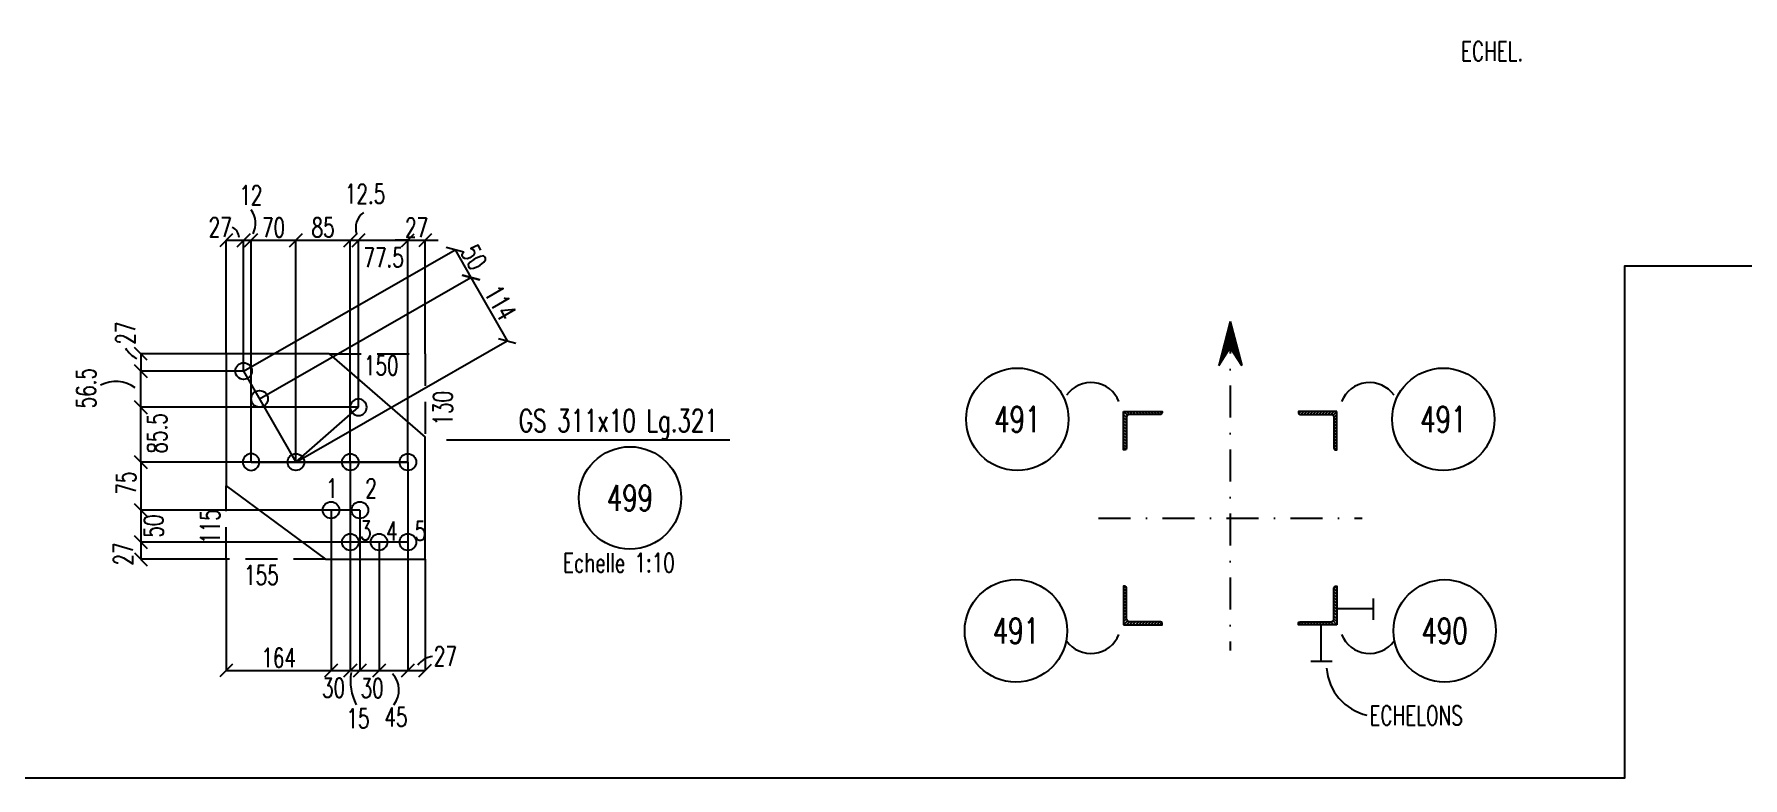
# Model space of a CAD drawing. Extents: x 142141 to 158361, y -163675 to -152195.
# Drawn here: x 149891 to 155230, y -163675 to -161351 of the extents above; entities that cross this region are included whole.
import ezdxf
from ezdxf.enums import TextEntityAlignment as Align

# ---------------------------------------------------------------- set-up
doc = ezdxf.new("R2010")
doc.units = 0
doc.header["$LTSCALE"] = 200
doc.header["$MEASUREMENT"] = 0
doc.linetypes.add('DASHDOT', pattern=[1, 0.5, -0.25, 0, -0.25])
doc.linetypes.add('DASHED', pattern=[0.75, 0.5, -0.25])
doc.layers.get('0').update_dxf_attribs({"linetype": 'CONTINUOUS'})
doc.layers.get('DEFPOINTS').update_dxf_attribs({"linetype": 'CONTINUOUS'})
for name, color, linetype in [('BOLLINI_1', 7, 'CONTINUOUS'), ('FORI', 2, 'CONTINUOUS'), ('LINEE_PIASTRA', 2, 'CONTINUOUS'), ('LINEE_PIASTRE', 2, 'CONTINUOUS'), ('LM', 7, 'CONTINUOUS'), ('LS', 7, 'CONTINUOUS'), ('MZ', 6, 'DASHDOT'), ('PIASTRE', 5, 'CONTINUOUS'), ('TESTI_A_P', 7, 'CONTINUOUS')]:
    doc.layers.add(name, color=color, linetype=linetype)
doc.styles.add('QUOTE', font='ROMANS8.SHX', dxfattribs={"width": 0.7})
doc.styles.add('RQL', font='ROMANS8.SHX', dxfattribs={"width": 0.7})
doc.styles.add('RS', font='ROMANS8.shx', dxfattribs={"width": 0.7})
doc.styles.get("Standard").update_dxf_attribs({"font": 'ROMANS8.SHX', "width": 0.7})
doc.dimstyles.new('TRATTO', dxfattribs={"dimscale": 0, "dimtxt": 60, "dimasz": 40, "dimexe": 0, "dimexo": 0, "dimgap": 10, "dimtad": 1, "dimrnd": 0.5, "dimdsep": 46, "dimtxsty": 'RS', "dimblk1": 'OBLIQUE', "dimblk2": 'OBLIQUE', "dimsah": 1, "dimcen": 0.09, "dimclrd": 2, "dimclre": 2, "dimclrt": 7, "dimadec": 0, "dimazin": 0, "dimtfac": 1, "dimtix": 1, "dimtmove": 2, "dimatfit": 3, "dimfxl": 1, "dimtolj": 1, "dimtzin": 0, "dimarcsym": 0})

# ---------------------------------------------------------------- blocks, each defined once
blk = doc.blocks.new('*X16')
at = {"color": 0}
for p, q in [((117084.5, -38783), (117089.4, -38778.2)), ((117084.5, -38790.1), (117091.5, -38783.1)), ((117084.5, -38797.2), (117091.5, -38790.2)), ((117084.5, -38804.3), (117091.5, -38797.3)), ((117084.5, -38811.3), (117091.5, -38804.3)), ((117084.5, -38818.4), (117091.5, -38811.4)), ((117084.5, -38825.5), (117091.5, -38818.5)), ((117084.5, -38832.5), (117091.5, -38825.5)), ((117084.5, -38839.6), (117091.5, -38832.6)), ((117084.5, -38846.7), (117091.5, -38839.7)), ((117084.5, -38853.8), (117091.5, -38846.8)), ((117084.5, -38860.8), (117091.5, -38853.8)), ((117084.5, -38867.9), (117093.6, -38858.8)), ((117091.6, -38867.9), (117098.6, -38860.9)), ((117098.7, -38867.9), (117105.7, -38860.9)), ((117105.7, -38867.9), (117112.7, -38860.9)), ((117112.8, -38867.9), (117119.8, -38860.9)), ((117119.9, -38867.9), (117126.9, -38860.9)), ((117126.9, -38867.9), (117133.9, -38860.9)), ((117134, -38867.9), (117141, -38860.9)), ((117141.1, -38867.9), (117148.1, -38860.9)), ((117148.2, -38867.9), (117155.2, -38860.9)), ((117155.2, -38867.9), (117162.2, -38860.9)), ((117162.3, -38867.9), (117169.3, -38860.9)), ((117169.4, -38867.9), (117174.2, -38863))]:
    blk.add_line(p, q, dxfattribs=at)
blk = doc.blocks.new('xxx')
blk.add_circle((0, 0), 8)
at = {"color": 3, "style": 'RQL', "width": 0.7}
blk.add_attdef('POS', text='', height=4, dxfattribs=at).set_placement((0, 0), align=Align.MIDDLE)
at = {"style": 'RQL', "width": 0.7, "flags": 1}
for tag, p in [('POS1', (-0.39, -5.42)), ('TIPO', (-0.39, -8.66))]:
    blk.add_attdef(tag, p, '', height=2, dxfattribs=at)
blk = doc.blocks.new('MRKR_98')
blk.add_point((0, 0))
at = {"color": 7, "style": 'QUOTE', "width": 0.5, "flags": 1}
for tag, p in [('TI', (3.7, 6.8)), ('NFORI', (3.7, 5.3)), ('AUX2', (3.7, 4.9)), ('FAM', (3.7, 4.5)), ('AUX1', (3.7, 4.2)), ('COMMESSA', (3.7, 3.8)), ('SPESSORE', (3.7, 2.5)), ('SV', (3.7, 1.8)), ('QUA', (3.7, 1.1)), ('DI_S', (3.7, 6.4)), ('D_S', (3.7, 6)), ('E_S', (3.7, 5.7)), ('MD', (3.7, 3.5)), ('MP', (3.7, 3.2)), ('LARGHEZZA', (3.7, 2.8)), ('NP', (3.7, 2.1)), ('PESO', (3.7, 1.4)), ('LUN', (3.7, 0.8)), ('PROF', (3.7, 0.4)), ('POS', (3.7, 0.1))]:
    blk.add_attdef(tag, p, '', height=0.2, dxfattribs=at)
at = {"color": 7, "flags": 1}
for tag, p in [('LAV1', (5.3, 6.9)), ('LAV2', (5.3, 6.5)), ('LAV3', (5.3, 6.2)), ('LAV4', (5.3, 5.9)), ('LAV5', (5.3, 5.5)), ('LAV6', (5.3, 5.2)), ('LAV7', (5.3, 4.9)), ('LAV8', (5.3, 4.5)), ('LAV9', (5.3, 4.2)), ('LAV10', (5.3, 3.9))]:
    blk.add_attdef(tag, p, '', height=0.2, dxfattribs=at)
blk = doc.blocks.new('16')
blk.add_circle((0, 0), 1)
blk = doc.blocks.new('_OBLIQUE')
at = {"color": 0, "linetype": 'ByBlock'}
blk.add_line((-0.5, -0.5), (0.5, 0.5), dxfattribs=at)
blk = doc.blocks.new('*D170')
at = {"layer": 'DEFPOINTS', "color": 0, "transparency": 16777216}
for p in [(150818.7, -162838.7), (150491, -162992.5), (150818.7, -163340.1)]:
    blk.add_point(p, dxfattribs=at)
at = {"layer": 'LS', "color": 2, "lineweight": -2, "transparency": 16777216}
for p, q in [((150818.7, -162838.7), (150818.7, -163340.1)), ((150491, -162992.5), (150491, -163340.1)), ((150491, -163340.1), (150818.7, -163340.1))]:
    blk.add_line(p, q, dxfattribs=at)
at = {"layer": 'LS', "color": 2, "lineweight": -2, "transparency": 16777216, "xscale": 40, "yscale": 40, "zscale": 40, "rotation": 180}
blk.add_blockref('_OBLIQUE', (150491, -163340.1), dxfattribs=at)
at = {"layer": 'LS', "color": 2, "lineweight": -2, "transparency": 16777216, "xscale": 40, "yscale": 40, "zscale": 40}
blk.add_blockref('_OBLIQUE', (150818.7, -163340.1), dxfattribs=at)
at = {"layer": 'LS', "color": 7, "transparency": 16777216, "insert": (150654.8, -163300.1), "char_height": 60, "attachment_point": 5, "style": 'RS'}
blk.add_mtext('\\A1;164', dxfattribs=at)
blk = doc.blocks.new('*D171')
at = {"layer": 'DEFPOINTS', "color": 0, "transparency": 16777216}
for p in [(150878.7, -162688.7), (150818.7, -162838.7), (150878.7, -163340.1)]:
    blk.add_point(p, dxfattribs=at)
at = {"layer": 'LS', "color": 2, "lineweight": -2, "transparency": 16777216}
for p, q in [((150878.7, -162688.7), (150878.7, -163340.1)), ((150818.7, -162838.7), (150818.7, -163340.1)), ((150818.7, -163340.1), (150878.7, -163340.1))]:
    blk.add_line(p, q, dxfattribs=at)
at = {"layer": 'LS', "color": 2, "lineweight": -2, "transparency": 16777216, "xscale": 40, "yscale": 40, "zscale": 40, "rotation": 180}
blk.add_blockref('_OBLIQUE', (150818.7, -163340.1), dxfattribs=at)
at = {"layer": 'LS', "color": 2, "lineweight": -2, "transparency": 16777216, "xscale": 40, "yscale": 40, "zscale": 40}
blk.add_blockref('_OBLIQUE', (150878.7, -163340.1), dxfattribs=at)
at = {"layer": 'LS', "color": 7, "transparency": 16777216, "insert": (150826.4, -163394.2), "char_height": 60, "attachment_point": 5, "style": 'RS'}
blk.add_mtext('\\A1;30', dxfattribs=at)
blk = doc.blocks.new('*D172')
at = {"layer": 'DEFPOINTS', "color": 0, "transparency": 16777216}
for p in [(150878.7, -162688.7), (150908.7, -162838.7), (150908.7, -163340.1)]:
    blk.add_point(p, dxfattribs=at)
at = {"layer": 'LS', "color": 2, "lineweight": -2, "transparency": 16777216}
for p, q in [((150878.7, -162688.7), (150878.7, -163340.1)), ((150908.7, -162838.7), (150908.7, -163340.1)), ((150878.7, -163340.1), (150908.7, -163340.1))]:
    blk.add_line(p, q, dxfattribs=at)
at = {"layer": 'LS', "color": 2, "lineweight": -2, "transparency": 16777216, "xscale": 40, "yscale": 40, "zscale": 40, "rotation": 180}
blk.add_blockref('_OBLIQUE', (150878.7, -163340.1), dxfattribs=at)
at = {"layer": 'LS', "color": 2, "lineweight": -2, "transparency": 16777216, "xscale": 40, "yscale": 40, "zscale": 40}
blk.add_blockref('_OBLIQUE', (150908.7, -163340.1), dxfattribs=at)
at = {"layer": 'LS', "color": 7, "transparency": 16777216, "insert": (150902.8, -163489.8), "char_height": 60, "attachment_point": 5, "style": 'RS'}
blk.add_mtext('\\A1;15', dxfattribs=at)
blk = doc.blocks.new('*D173')
at = {"layer": 'DEFPOINTS', "color": 0, "transparency": 16777216}
for p in [(150908.7, -162838.7), (150968.7, -162938.7), (150968.7, -163340.1)]:
    blk.add_point(p, dxfattribs=at)
at = {"layer": 'LS', "color": 2, "lineweight": -2, "transparency": 16777216}
for p, q in [((150908.7, -162838.7), (150908.7, -163340.1)), ((150968.7, -162938.7), (150968.7, -163340.1)), ((150908.7, -163340.1), (150968.7, -163340.1))]:
    blk.add_line(p, q, dxfattribs=at)
at = {"layer": 'LS', "color": 2, "lineweight": -2, "transparency": 16777216, "xscale": 40, "yscale": 40, "zscale": 40, "rotation": 180}
blk.add_blockref('_OBLIQUE', (150908.7, -163340.1), dxfattribs=at)
at = {"layer": 'LS', "color": 2, "lineweight": -2, "transparency": 16777216, "xscale": 40, "yscale": 40, "zscale": 40}
blk.add_blockref('_OBLIQUE', (150968.7, -163340.1), dxfattribs=at)
at = {"layer": 'LS', "color": 7, "transparency": 16777216, "insert": (150947.1, -163395.2), "char_height": 60, "attachment_point": 5, "style": 'RS'}
blk.add_mtext('\\A1;30', dxfattribs=at)
blk = doc.blocks.new('*D174')
at = {"layer": 'DEFPOINTS', "color": 0, "transparency": 16777216}
for p in [(151058.7, -162688.7), (150968.7, -162938.7), (151058.7, -163340.1)]:
    blk.add_point(p, dxfattribs=at)
at = {"layer": 'LS', "color": 2, "lineweight": -2, "transparency": 16777216}
for p, q in [((151058.7, -162688.7), (151058.7, -163340.1)), ((150968.7, -162938.7), (150968.7, -163340.1)), ((150968.7, -163340.1), (151058.7, -163340.1))]:
    blk.add_line(p, q, dxfattribs=at)
at = {"layer": 'LS', "color": 2, "lineweight": -2, "transparency": 16777216, "xscale": 40, "yscale": 40, "zscale": 40, "rotation": 180}
blk.add_blockref('_OBLIQUE', (150968.7, -163340.1), dxfattribs=at)
at = {"layer": 'LS', "color": 2, "lineweight": -2, "transparency": 16777216, "xscale": 40, "yscale": 40, "zscale": 40}
blk.add_blockref('_OBLIQUE', (151058.7, -163340.1), dxfattribs=at)
at = {"layer": 'LS', "color": 7, "transparency": 16777216, "insert": (151021.4, -163485.3), "char_height": 60, "attachment_point": 5, "style": 'RS'}
blk.add_mtext('\\A1;45', dxfattribs=at)
blk = doc.blocks.new('*D175')
at = {"layer": 'DEFPOINTS', "color": 0, "transparency": 16777216}
for p in [(151058.7, -162688.7), (151113, -162992.5), (151113, -163340.1)]:
    blk.add_point(p, dxfattribs=at)
at = {"layer": 'LS', "color": 2, "lineweight": -2, "transparency": 16777216}
for p, q in [((151058.7, -162688.7), (151058.7, -163340.1)), ((151113, -162992.5), (151113, -163340.1)), ((151058.7, -163340.1), (151113, -163340.1))]:
    blk.add_line(p, q, dxfattribs=at)
at = {"layer": 'LS', "color": 2, "lineweight": -2, "transparency": 16777216, "xscale": 40, "yscale": 40, "zscale": 40, "rotation": 180}
blk.add_blockref('_OBLIQUE', (151058.7, -163340.1), dxfattribs=at)
at = {"layer": 'LS', "color": 2, "lineweight": -2, "transparency": 16777216, "xscale": 40, "yscale": 40, "zscale": 40}
blk.add_blockref('_OBLIQUE', (151113, -163340.1), dxfattribs=at)
at = {"layer": 'LS', "color": 7, "transparency": 16777216, "insert": (151175.7, -163295.1), "char_height": 60, "attachment_point": 5, "style": 'RS'}
blk.add_mtext('\\A1;27', dxfattribs=at)
blk = doc.blocks.new('*D176')
at = {"layer": 'DEFPOINTS', "color": 0, "transparency": 16777216}
for p in [(150491, -162350.5), (150224.4, -162404.3), (150545.4, -162404.3)]:
    blk.add_point(p, dxfattribs=at)
at = {"layer": 'LS', "color": 2, "lineweight": -2, "transparency": 16777216}
for p, q in [((150491, -162350.5), (150224.4, -162350.5)), ((150224.4, -162350.5), (150224.4, -162404.3)), ((150545.4, -162404.3), (150224.4, -162404.3))]:
    blk.add_line(p, q, dxfattribs=at)
at = {"layer": 'LS', "color": 2, "lineweight": -2, "transparency": 16777216, "xscale": 40, "yscale": 40, "zscale": 40}
for p, rotation in [((150224.4, -162350.5), 90), ((150224.4, -162404.3), 270)]:
    blk.add_blockref('_OBLIQUE', p, dxfattribs=dict(at, rotation=rotation))
at = {"layer": 'LS', "color": 7, "transparency": 16777216, "insert": (150176.1, -162285.6), "char_height": 60, "attachment_point": 5, "rotation": 90, "style": 'RS'}
blk.add_mtext('\\A1;27', dxfattribs=at)
blk = doc.blocks.new('*D177')
at = {"layer": 'DEFPOINTS', "color": 0, "transparency": 16777216}
for p in [(151058.7, -162688.7), (150224.4, -162838.7), (150818.7, -162838.7)]:
    blk.add_point(p, dxfattribs=at)
at = {"layer": 'LS', "color": 2, "lineweight": -2, "transparency": 16777216}
for p, q in [((151058.7, -162688.7), (150224.4, -162688.7)), ((150224.4, -162688.7), (150224.4, -162838.7)), ((150818.7, -162838.7), (150224.4, -162838.7))]:
    blk.add_line(p, q, dxfattribs=at)
at = {"layer": 'LS', "color": 2, "lineweight": -2, "transparency": 16777216, "xscale": 40, "yscale": 40, "zscale": 40}
for p, rotation in [((150224.4, -162688.7), 90), ((150224.4, -162838.7), 270)]:
    blk.add_blockref('_OBLIQUE', p, dxfattribs=dict(at, rotation=rotation))
at = {"layer": 'LS', "color": 7, "transparency": 16777216, "insert": (150178.5, -162754.2), "char_height": 60, "attachment_point": 5, "rotation": 90, "style": 'RS'}
blk.add_mtext('\\A1;75', dxfattribs=at)
blk = doc.blocks.new('*D178')
at = {"layer": 'DEFPOINTS', "color": 0, "transparency": 16777216}
for p in [(150908.7, -162838.7), (150224.4, -162938.7), (150878.7, -162938.7)]:
    blk.add_point(p, dxfattribs=at)
at = {"layer": 'LS', "color": 2, "lineweight": -2, "transparency": 16777216}
for p, q in [((150908.7, -162838.7), (150224.4, -162838.7)), ((150224.4, -162838.7), (150224.4, -162938.7)), ((150878.7, -162938.7), (150224.4, -162938.7))]:
    blk.add_line(p, q, dxfattribs=at)
at = {"layer": 'LS', "color": 2, "lineweight": -2, "transparency": 16777216, "xscale": 40, "yscale": 40, "zscale": 40}
for p, rotation in [((150224.4, -162838.7), 90), ((150224.4, -162938.7), 270)]:
    blk.add_blockref('_OBLIQUE', p, dxfattribs=dict(at, rotation=rotation))
at = {"layer": 'LS', "color": 7, "transparency": 16777216, "insert": (150264.4, -162888.7), "char_height": 60, "attachment_point": 5, "rotation": 90, "style": 'RS'}
blk.add_mtext('\\A1;50', dxfattribs=at)
blk = doc.blocks.new('*D179')
at = {"layer": 'DEFPOINTS', "color": 0, "transparency": 16777216}
for p in [(151058.7, -162938.7), (150224.4, -162992.5), (150491, -162992.5)]:
    blk.add_point(p, dxfattribs=at)
at = {"layer": 'LS', "color": 2, "lineweight": -2, "transparency": 16777216}
for p, q in [((151058.7, -162938.7), (150224.4, -162938.7)), ((150224.4, -162938.7), (150224.4, -162992.5)), ((150491, -162992.5), (150224.4, -162992.5))]:
    blk.add_line(p, q, dxfattribs=at)
at = {"layer": 'LS', "color": 2, "lineweight": -2, "transparency": 16777216, "xscale": 40, "yscale": 40, "zscale": 40}
for p, rotation in [((150224.4, -162938.7), 90), ((150224.4, -162992.5), 270)]:
    blk.add_blockref('_OBLIQUE', p, dxfattribs=dict(at, rotation=rotation))
at = {"layer": 'LS', "color": 7, "transparency": 16777216, "insert": (150169.1, -162975.8), "char_height": 60, "attachment_point": 5, "rotation": 90, "style": 'RS'}
blk.add_mtext('\\A1;27', dxfattribs=at)
blk = doc.blocks.new('*D180')
at = {"layer": 'DEFPOINTS', "color": 0, "transparency": 16777216}
for p in [(151255.8, -162111.9), (150545.4, -162404.3), (150595.2, -162491)]:
    blk.add_point(p, dxfattribs=at)
at = {"layer": 'LS', "color": 2, "lineweight": -2, "transparency": 16777216}
for p, q in [((150545.4, -162404.3), (151206, -162025.2)), ((151206, -162025.2), (151255.8, -162111.9)), ((150595.2, -162491), (151255.8, -162111.9))]:
    blk.add_line(p, q, dxfattribs=at)
at = {"layer": 'LS', "color": 2, "lineweight": -2, "transparency": 16777216, "xscale": 40, "yscale": 40, "zscale": 40}
for p, rotation in [((151206, -162025.2), 119.85109587), ((151255.8, -162111.9), 299.85109587)]:
    blk.add_blockref('_OBLIQUE', p, dxfattribs=dict(at, rotation=rotation))
at = {"layer": 'LS', "color": 7, "transparency": 16777216, "insert": (151265.6, -162048.7), "char_height": 60, "attachment_point": 5, "rotation": 299.8511, "style": 'RS'}
blk.add_mtext('\\A1;50', dxfattribs=at)
blk = doc.blocks.new('*D181')
at = {"layer": 'DEFPOINTS', "color": 0, "transparency": 16777216}
for p in [(151369.2, -162309.6), (150595.2, -162491), (150708.7, -162688.7)]:
    blk.add_point(p, dxfattribs=at)
at = {"layer": 'LS', "color": 2, "lineweight": -2, "transparency": 16777216}
for p, q in [((150595.2, -162491), (151255.8, -162111.9)), ((151255.8, -162111.9), (151369.2, -162309.6)), ((150708.7, -162688.7), (151369.2, -162309.6))]:
    blk.add_line(p, q, dxfattribs=at)
at = {"layer": 'LS', "color": 2, "lineweight": -2, "transparency": 16777216, "xscale": 40, "yscale": 40, "zscale": 40}
for p, rotation in [((151255.8, -162111.9), 119.85109587), ((151369.2, -162309.6), 299.85109587)]:
    blk.add_blockref('_OBLIQUE', p, dxfattribs=dict(at, rotation=rotation))
at = {"layer": 'LS', "color": 7, "transparency": 16777216, "insert": (151347.2, -162190.9), "char_height": 60, "attachment_point": 5, "rotation": 299.8511, "style": 'RS'}
blk.add_mtext('\\A1;114', dxfattribs=at)
blk = doc.blocks.new('*D182')
at = {"layer": 'DEFPOINTS', "color": 0, "transparency": 16777216}
for p in [(150224.4, -162517.4), (150904.2, -162517.4), (150568.7, -162688.7)]:
    blk.add_point(p, dxfattribs=at)
at = {"layer": 'LS', "color": 2, "lineweight": -2, "transparency": 16777216}
for p, q in [((150904.2, -162517.4), (150224.4, -162517.4)), ((150224.4, -162688.7), (150224.4, -162517.4)), ((150568.7, -162688.7), (150224.4, -162688.7))]:
    blk.add_line(p, q, dxfattribs=at)
at = {"layer": 'LS', "color": 2, "lineweight": -2, "transparency": 16777216, "xscale": 40, "yscale": 40, "zscale": 40}
for p, rotation in [((150224.4, -162517.4), 90), ((150224.4, -162688.7), 270)]:
    blk.add_blockref('_OBLIQUE', p, dxfattribs=dict(at, rotation=rotation))
at = {"layer": 'LS', "color": 7, "transparency": 16777216, "insert": (150275.5, -162599.1), "char_height": 60, "attachment_point": 5, "rotation": 90, "style": 'RS'}
blk.add_mtext('\\A1;85.5', dxfattribs=at)
blk = doc.blocks.new('*D183')
at = {"layer": 'DEFPOINTS', "color": 0, "transparency": 16777216}
for p in [(150224.4, -162404.3), (150545.4, -162404.3), (150904.2, -162517.4)]:
    blk.add_point(p, dxfattribs=at)
at = {"layer": 'LS', "color": 2, "lineweight": -2, "transparency": 16777216}
for p, q in [((150545.4, -162404.3), (150224.4, -162404.3)), ((150224.4, -162517.4), (150224.4, -162404.3)), ((150904.2, -162517.4), (150224.4, -162517.4))]:
    blk.add_line(p, q, dxfattribs=at)
at = {"layer": 'LS', "color": 2, "lineweight": -2, "transparency": 16777216, "xscale": 40, "yscale": 40, "zscale": 40}
for p, rotation in [((150224.4, -162404.3), 90), ((150224.4, -162517.4), 270)]:
    blk.add_blockref('_OBLIQUE', p, dxfattribs=dict(at, rotation=rotation))
at = {"layer": 'LS', "color": 7, "transparency": 16777216, "insert": (150053.5, -162457.9), "char_height": 60, "attachment_point": 5, "rotation": 90, "style": 'RS'}
blk.add_mtext('\\A1;56.5', dxfattribs=at)
blk = doc.blocks.new('*D184')
at = {"layer": 'DEFPOINTS', "color": 0, "transparency": 16777216}
for p in [(150708.7, -161995.6), (150568.7, -162253.4), (150708.7, -162688.7)]:
    blk.add_point(p, dxfattribs=at)
at = {"layer": 'LS', "color": 2, "lineweight": -2, "transparency": 16777216}
for p, q in [((150568.7, -162253.4), (150568.7, -161995.6)), ((150568.7, -161995.6), (150708.7, -161995.6)), ((150708.7, -162688.7), (150708.7, -161995.6))]:
    blk.add_line(p, q, dxfattribs=at)
at = {"layer": 'LS', "color": 2, "lineweight": -2, "transparency": 16777216, "xscale": 40, "yscale": 40, "zscale": 40, "rotation": 180}
blk.add_blockref('_OBLIQUE', (150568.7, -161995.6), dxfattribs=at)
at = {"layer": 'LS', "color": 2, "lineweight": -2, "transparency": 16777216, "xscale": 40, "yscale": 40, "zscale": 40}
blk.add_blockref('_OBLIQUE', (150708.7, -161995.6), dxfattribs=at)
at = {"layer": 'LS', "color": 7, "transparency": 16777216, "insert": (150638.7, -161955.6), "char_height": 60, "attachment_point": 5, "style": 'RS'}
blk.add_mtext('\\A1;70', dxfattribs=at)
blk = doc.blocks.new('*D185')
at = {"layer": 'DEFPOINTS', "color": 0, "transparency": 16777216}
for p in [(151113, -161995.6), (151058.7, -162078.9), (151113, -162350.5)]:
    blk.add_point(p, dxfattribs=at)
at = {"layer": 'LS', "color": 2, "lineweight": -2, "transparency": 16777216}
for p, q in [((151058.7, -161995.6), (151018.7, -161995.6)), ((151058.7, -162078.9), (151058.7, -161995.6)), ((151058.7, -161995.6), (151113, -161995.6)), ((151113, -162350.5), (151113, -161995.6)), ((151113, -161995.6), (151153, -161995.6))]:
    blk.add_line(p, q, dxfattribs=at)
at = {"layer": 'LS', "color": 2, "lineweight": -2, "transparency": 16777216, "xscale": 40, "yscale": 40, "zscale": 40}
blk.add_blockref('_OBLIQUE', (151058.7, -161995.6), dxfattribs=at)
at = {"layer": 'LS', "color": 2, "lineweight": -2, "transparency": 16777216, "xscale": 40, "yscale": 40, "zscale": 40, "rotation": 180}
blk.add_blockref('_OBLIQUE', (151113, -161995.6), dxfattribs=at)
at = {"layer": 'LS', "color": 7, "transparency": 16777216, "insert": (151085.8, -161955.6), "char_height": 60, "attachment_point": 5, "style": 'RS'}
blk.add_mtext('\\A1;27', dxfattribs=at)
blk = doc.blocks.new('*D186')
at = {"layer": 'DEFPOINTS', "color": 0, "transparency": 16777216}
for p in [(150878.7, -161995.6), (150708.7, -162688.7), (150878.7, -162688.7)]:
    blk.add_point(p, dxfattribs=at)
at = {"layer": 'LS', "color": 2, "lineweight": -2, "transparency": 16777216}
for p, q in [((150708.7, -162688.7), (150708.7, -161995.6)), ((150708.7, -161995.6), (150878.7, -161995.6)), ((150878.7, -162688.7), (150878.7, -161995.6))]:
    blk.add_line(p, q, dxfattribs=at)
at = {"layer": 'LS', "color": 2, "lineweight": -2, "transparency": 16777216, "xscale": 40, "yscale": 40, "zscale": 40, "rotation": 180}
blk.add_blockref('_OBLIQUE', (150708.7, -161995.6), dxfattribs=at)
at = {"layer": 'LS', "color": 2, "lineweight": -2, "transparency": 16777216, "xscale": 40, "yscale": 40, "zscale": 40}
blk.add_blockref('_OBLIQUE', (150878.7, -161995.6), dxfattribs=at)
at = {"layer": 'LS', "color": 7, "transparency": 16777216, "insert": (150793.7, -161955.6), "char_height": 60, "attachment_point": 5, "style": 'RS'}
blk.add_mtext('\\A1;85', dxfattribs=at)
blk = doc.blocks.new('*D187')
at = {"layer": 'DEFPOINTS', "color": 0, "transparency": 16777216}
for p in [(150904.2, -161995.6), (150904.2, -162517.4), (150878.7, -162688.7)]:
    blk.add_point(p, dxfattribs=at)
at = {"layer": 'LS', "color": 2, "lineweight": -2, "transparency": 16777216}
for p, q in [((150878.7, -162688.7), (150878.7, -161995.6)), ((150878.7, -161995.6), (150904.2, -161995.6)), ((150904.2, -162517.4), (150904.2, -161995.6))]:
    blk.add_line(p, q, dxfattribs=at)
at = {"layer": 'LS', "color": 2, "lineweight": -2, "transparency": 16777216, "xscale": 40, "yscale": 40, "zscale": 40, "rotation": 180}
blk.add_blockref('_OBLIQUE', (150878.7, -161995.6), dxfattribs=at)
at = {"layer": 'LS', "color": 2, "lineweight": -2, "transparency": 16777216, "xscale": 40, "yscale": 40, "zscale": 40}
blk.add_blockref('_OBLIQUE', (150904.2, -161995.6), dxfattribs=at)
at = {"layer": 'LS', "color": 7, "transparency": 16777216, "insert": (150924.9, -161850.6), "char_height": 60, "attachment_point": 5, "style": 'RS'}
blk.add_mtext('\\A1;12.5', dxfattribs=at)
blk = doc.blocks.new('*D188')
at = {"layer": 'DEFPOINTS', "color": 0, "transparency": 16777216}
for p in [(151058.7, -161995.6), (150904.2, -162517.4), (151058.7, -162688.7)]:
    blk.add_point(p, dxfattribs=at)
at = {"layer": 'LS', "color": 2, "lineweight": -2, "transparency": 16777216}
for p, q in [((150904.2, -162517.4), (150904.2, -161995.6)), ((150904.2, -161995.6), (151058.7, -161995.6)), ((151058.7, -162688.7), (151058.7, -161995.6))]:
    blk.add_line(p, q, dxfattribs=at)
at = {"layer": 'LS', "color": 2, "lineweight": -2, "transparency": 16777216, "xscale": 40, "yscale": 40, "zscale": 40, "rotation": 180}
blk.add_blockref('_OBLIQUE', (150904.2, -161995.6), dxfattribs=at)
at = {"layer": 'LS', "color": 2, "lineweight": -2, "transparency": 16777216, "xscale": 40, "yscale": 40, "zscale": 40}
blk.add_blockref('_OBLIQUE', (151058.7, -161995.6), dxfattribs=at)
at = {"layer": 'LS', "color": 7, "transparency": 16777216, "insert": (150983, -162049.3), "char_height": 60, "attachment_point": 5, "style": 'RS'}
blk.add_mtext('\\A1;77.5', dxfattribs=at)
blk = doc.blocks.new('*D193')
at = {"layer": 'DEFPOINTS', "color": 0, "transparency": 16777216}
for p in [(150545.4, -161995.6), (150491, -162350.5), (150545.4, -162404.3)]:
    blk.add_point(p, dxfattribs=at)
at = {"layer": 'LS', "color": 2, "lineweight": -2, "transparency": 16777216}
for p, q in [((150491, -162350.5), (150491, -161995.6)), ((150491, -161995.6), (150545.4, -161995.6)), ((150545.4, -162404.3), (150545.4, -161995.6))]:
    blk.add_line(p, q, dxfattribs=at)
at = {"layer": 'LS', "color": 2, "lineweight": -2, "transparency": 16777216, "xscale": 40, "yscale": 40, "zscale": 40, "rotation": 180}
blk.add_blockref('_OBLIQUE', (150491, -161995.6), dxfattribs=at)
at = {"layer": 'LS', "color": 2, "lineweight": -2, "transparency": 16777216, "xscale": 40, "yscale": 40, "zscale": 40}
blk.add_blockref('_OBLIQUE', (150545.4, -161995.6), dxfattribs=at)
at = {"layer": 'LS', "color": 7, "transparency": 16777216, "insert": (150472.3, -161954.5), "char_height": 60, "attachment_point": 5, "style": 'RS'}
blk.add_mtext('\\A1;27', dxfattribs=at)
blk = doc.blocks.new('*D194')
at = {"layer": 'DEFPOINTS', "color": 0, "transparency": 16777216}
for p in [(150568.7, -161995.6), (150545.4, -162404.3), (150568.7, -162688.7)]:
    blk.add_point(p, dxfattribs=at)
at = {"layer": 'LS', "color": 2, "lineweight": -2, "transparency": 16777216}
for p, q in [((150545.4, -162404.3), (150545.4, -161995.6)), ((150545.4, -161995.6), (150568.7, -161995.6)), ((150568.7, -162688.7), (150568.7, -161995.6))]:
    blk.add_line(p, q, dxfattribs=at)
at = {"layer": 'LS', "color": 2, "lineweight": -2, "transparency": 16777216, "xscale": 40, "yscale": 40, "zscale": 40, "rotation": 180}
blk.add_blockref('_OBLIQUE', (150545.4, -161995.6), dxfattribs=at)
at = {"layer": 'LS', "color": 2, "lineweight": -2, "transparency": 16777216, "xscale": 40, "yscale": 40, "zscale": 40}
blk.add_blockref('_OBLIQUE', (150568.7, -161995.6), dxfattribs=at)
at = {"layer": 'LS', "color": 7, "transparency": 16777216, "insert": (150568.1, -161854.5), "char_height": 60, "attachment_point": 5, "style": 'RS'}
blk.add_mtext('\\A1;12', dxfattribs=at)

msp = doc.modelspace()

# ---------------------------------------------------------------- linework, layer by layer
at = {"color": 2, "linetype": 'DASHED'}
for p, q in [((150813.043, -162350.499), (151113.043, -162350.499)), ((151113.043, -162350.499), (151113.043, -162610.499)), ((150491.043, -162992.499), (150491.043, -162762.499)), ((150801.043, -162992.499), (150491.043, -162992.499))]:
    msp.add_line(p, q, dxfattribs=at)
at = {"layer": 'LINEE_PIASTRA'}
for p, q in [((150813.043, -162350.499), (151113.043, -162610.499)), ((150491.043, -162762.499), (150801.043, -162992.499))]:
    msp.add_line(p, q, dxfattribs=at)
at = {"layer": 'LINEE_PIASTRE'}
for p, q in [((150813.043, -162350.499), (150491.043, -162350.499)), ((150491.043, -162350.499), (150491.043, -162762.499)), ((151113.043, -162992.499), (151113.043, -162610.499)), ((150801.043, -162992.499), (151113.043, -162992.499))]:
    msp.add_line(p, q, dxfattribs=at)
at = {"layer": 'LM'}
for p, q in [((153961.701, -163146.529), (154076.294, -163146.529)), ((153911.36, -163196.87), (153911.36, -163311.462))]:
    msp.add_line(p, q, dxfattribs=at)
at = {"layer": 'LS', "color": 6}
for p, q in [((153628.385, -162249.205), (153592.499, -162386.498)), ((153628.385, -162259.328), (153596.985, -162379.46)), ((153628.385, -162269.451), (153601.47, -162372.421)), ((153628.385, -162279.574), (153605.956, -162365.382)), ((153628.385, -162289.697), (153610.442, -162358.343)), ((153628.385, -162299.82), (153614.928, -162351.305)), ((153628.385, -162249.205), (153664.272, -162386.498)), ((153628.385, -162259.328), (153659.786, -162379.46)), ((153628.385, -162269.451), (153655.3, -162372.421)), ((153628.385, -162279.574), (153650.815, -162365.382)), ((153628.385, -162289.697), (153646.329, -162358.343)), ((153628.385, -162299.82), (153641.843, -162351.305)), ((153592.499, -162386.498), (153628.385, -162330.189)), ((153628.385, -162309.943), (153619.414, -162344.266)), ((153628.385, -162320.066), (153623.9, -162337.227)), ((153628.385, -162320.066), (153623.9, -162337.227)), ((153628.385, -162309.943), (153637.357, -162344.266)), ((153628.385, -162320.066), (153632.871, -162337.227)), ((153628.385, -162320.066), (153632.871, -162337.227)), ((153664.272, -162386.498), (153628.385, -162330.189)), ((153665.125, -162387.837), (153628.385, -162330.189)), ((151058.653, -162688.704), (151058.653, -162388.832)), ((150568.653, -162688.704), (150568.653, -162553.7)), ((150878.653, -162688.704), (150878.653, -162604.611)), ((152064.659, -162620.089), (151179.824, -162620.089)), ((150568.653, -162688.704), (151058.653, -162688.704))]:
    msp.add_line(p, q, dxfattribs=at)
at = {"layer": 'LS', "color": 2}
for p, q in [((150545.433, -162404.294), (150708.653, -162688.704)), ((150708.653, -162688.704), (150904.219, -162517.374))]:
    msp.add_line(p, q, dxfattribs=at)
at = {"layer": 'LS', "color": 0}
for p, q in [((154076.294, -163181.85), (154076.294, -163115.364)), ((153946.681, -163311.462), (153880.195, -163311.462))]:
    msp.add_line(p, q, dxfattribs=at)
at = {"layer": 'LS', "color": 8}
msp.add_lwpolyline([(142140.931, -152195.489), (142140.931, -163675.489), (154860.931, -163675.489), (154860.931, -162075.489), (158360.931, -162075.489), (158360.931, -152195.489), (142140.931, -152195.489)], close=True, dxfattribs=at)
at = {"layer": 'LS', "color": 6}
for points in [[(153295.052, -162530.239), (153415.052, -162530.239), (153415.052, -162534.905, -0.41421356), (153410.385, -162539.572), (153313.719, -162539.572, 0.41421356), (153304.385, -162548.905), (153304.385, -162645.572, -0.41421356), (153299.719, -162650.239), (153295.052, -162650.239)], [(153961.719, -162530.239), (153841.719, -162530.239), (153841.719, -162534.905, 0.41421356), (153846.385, -162539.572), (153943.052, -162539.572, -0.41421356), (153952.385, -162548.905), (153952.385, -162645.572, 0.41421356), (153957.052, -162650.239), (153961.719, -162650.239)], [(153295.052, -163196.87), (153415.052, -163196.87), (153415.052, -163192.203, 0.41421356), (153410.385, -163187.536), (153313.719, -163187.536, -0.41421356), (153304.385, -163178.203), (153304.385, -163081.536, 0.41421356), (153299.719, -163076.87), (153295.052, -163076.87)], [(153961.719, -163196.87), (153841.719, -163196.87), (153841.719, -163192.203, -0.41421356), (153846.385, -163187.536), (153943.052, -163187.536, 0.41421356), (153952.385, -163178.203), (153952.385, -163081.536, -0.41421356), (153957.052, -163076.87), (153961.719, -163076.87)]]:
    msp.add_lwpolyline(points, format="xyb", close=True, dxfattribs=at)
for centre, radius, start, end in [((150508.835, -161942.328), 73.917, 333.433868, 35.05862), ((150956.362, -161957.003), 60.627, 126.568477, 197.848361), ((150495.548, -161988.808), 36.101, 2.905333, 66.571249), ((150254.322, -162283.505), 92.281, 212.076403, 242.591967), ((150146.224, -162541.084), 104.014, 54.273795, 117.362915), ((153193.135, -162534.117), 93.834, 21.550402, 144.593476), ((154063.636, -162534.117), 93.834, 35.406524, 158.449598), ((153193.135, -163192.992), 93.834, 215.406524, 338.449598), ((154063.636, -163192.992), 93.834, 201.550402, 324.593476), ((151139.781, -163355.407), 59.063, 93.653563, 147.297092), ((151042.002, -163372.292), 162.75, 170.812086, 207.380648), ((150957.477, -163401.035), 73.362, 321.062308, 43.71243), ((154091.659, -163321.132), 162.704, 183.979904, 257.138908)]:
    msp.add_arc(centre, radius, start, end, dxfattribs=at)
at = {"layer": 'MZ'}
for p, q in [((153628.385, -162249.205), (153628.385, -163277.052)), ((153216.588, -162863.554), (154040.183, -162863.554))]:
    msp.add_line(p, q, dxfattribs=at)

# ---------------------------------------------------------------- block references
at = {"layer": 'BOLLINI_1'}
for p, xscale, yscale, zscale, values in [((152962.815, -162554.824), 19.99950000006855, 19.99950000006855, 19.99950000006855, {'POS': '491'}), ((154293.956, -162554.824), 19.99950000006855, 19.99950000006855, 19.99950000006855, {'POS': '491'}), ((151752.697, -162800.734), 20, 20, 20, {'POS': '499'}), ((152958.549, -163216.148), 19.99950000006855, 19.99950000006855, 19.99950000006855, {'POS': '491'}), ((154298.221, -163216.148), 19.99950000006855, 19.99950000006855, 19.99950000006855, {'POS': '490'})]:
    msp.add_blockref('xxx', p, dxfattribs=dict(at, xscale=xscale, yscale=yscale, zscale=zscale)).add_auto_attribs(values)
at = {"layer": 'FORI', "yscale": 26, "zscale": 26}
for p, xscale in [((150545.433, -162404.294), 26), ((150595.208, -162491.026), 26), ((150904.219, -162517.374), -26), ((150568.653, -162688.704), -26), ((150708.653, -162688.704), 26), ((150878.653, -162688.704), 26), ((151058.653, -162688.704), 26), ((150818.653, -162838.704), 26), ((150908.653, -162838.704), 26), ((150878.653, -162938.704), 26), ((150968.653, -162938.704), 26), ((151058.653, -162938.704), 26)]:
    msp.add_blockref('16', p, dxfattribs=dict(at, xscale=xscale))
at = {"layer": 'LS', "color": 6, "yscale": 1.333333333333, "zscale": 1.333333333333, "rotation": 180}
for p, xscale in [((-2817.616, -214354.087), -1.333333333333), ((310074.387, -214354.087), 1.333333333333)]:
    msp.add_blockref('*X16', p, dxfattribs=dict(at, xscale=xscale))
at = {"layer": 'LS', "color": 6, "yscale": 1.333333333333, "zscale": 1.333333333333}
for p, xscale in [((-2817.616, -111373.022), 1.333333333333), ((310074.387, -111373.022), -1.333333333333)]:
    msp.add_blockref('*X16', p, dxfattribs=dict(at, xscale=xscale))
at = {"layer": 'PIASTRE'}
ref = msp.add_blockref('MRKR_98', (150491.043, -162992.499), dxfattribs=dict(at, xscale=2, yscale=2, zscale=2))
ref.add_attrib('PROF', 'GS 311x10 Lg.321', (151405.595, -162593.91), dxfattribs={"layer": '0', "color": 2, "height": 70, "style": 'QUOTE', "width": 0.7})

# ---------------------------------------------------------------- texts
at = {"color": 7, "style": 'RS', "width": 0.7}
msp.add_text('ECHELONS', height=60, dxfattribs=at).set_placement((154063.366, -163510.511))
at = {"layer": 'LS', "color": 2, "style": 'RS', "width": 0.7}
for s, p in [('150', (150975.534, -162387.018)), ('155', (150601.036, -163041.825))]:
    msp.add_text(s, height=60, dxfattribs=at).set_placement(p, align=Align.MIDDLE)
for s, p in [('130', (151168.148, -162520.495)), ('115', (150440.696, -162890.349))]:
    msp.add_text(s, height=60, rotation=90, dxfattribs=at).set_placement(p, align=Align.MIDDLE)
at = {"layer": 'LS', "color": 7, "style": 'RS', "width": 0.7}
msp.add_text('Echelle 1:10', height=60, dxfattribs=at).set_placement((151543.414, -163033.225))
at = {"layer": 'LS', "color": 7, "char_height": 60, "attachment_point": 5, "style": 'RS'}
for s, insert in [('\\A1;1', (150820.988, -162770.858)), ('\\A1;2', (150943.599, -162770.858)), ('\\A1;3', (150926.706, -162902.433)), ('\\A1;4', (151008.861, -162904.034)), ('\\A1;5', (151097.844, -162904.034))]:
    msp.add_mtext(s, dxfattribs=dict(at, insert=insert))
at = {"layer": 'TESTI_A_P', "style": 'RS', "width": 0.7}
msp.add_text(' ECHEL.', height=60, dxfattribs=at).set_placement((154320.501, -161434.758))

# ---------------------------------------------------------------- dimensions: what is measured, and where the dimension line sits
at = {"layer": 'LS', "color": 6}
for base, p1, p2, text, picture, middle in [((150568.653, -161995.585), (150545.433, -162404.294), (150568.653, -162688.704), '12', '*D194', (150568.095, -161854.454)), ((150904.219, -161995.585), (150878.653, -162688.704), (150904.219, -162517.374), '12.5', '*D187', (150924.884, -161850.628)), ((150545.433, -161995.585), (150491.043, -162350.499), (150545.433, -162404.294), '27', '*D193', (150472.289, -161954.514)), ((151058.653, -161995.585), (150904.219, -162517.374), (151058.653, -162688.704), '77.5', '*D188', (150982.991, -162049.271)), ((150878.653, -163340.097), (150818.653, -162838.704), (150878.653, -162688.704), '30', '*D171', (150826.359, -163394.202)), ((150908.653, -163340.097), (150878.653, -162688.704), (150908.653, -162838.704), '15', '*D172', (150902.825, -163489.772)), ((151058.653, -163340.097), (150968.653, -162938.704), (151058.653, -162688.704), '45', '*D174', (151021.412, -163485.349)), ((151113.043, -163340.097), (151058.653, -162688.704), (151113.043, -162992.499), '27', '*D175', (151175.681, -163295.091)), ((150968.653, -163340.097), (150908.653, -162838.704), (150968.653, -162938.704), '30', '*D173', (150947.105, -163395.181))]:
    dim = msp.add_linear_dim(base=base, p1=p1, p2=p2, text=text, dimstyle='TRATTO', override={"dimscale": 1}, dxfattribs=at)
    dim.commit()
    dim.dimension.update_dxf_attribs({"geometry": picture, "text_midpoint": middle, "dimtype": 160})
for base, p1, p2, text, picture, middle in [((150708.653, -161995.585), (150568.653, -162253.358), (150708.653, -162688.704), '70', '*D184', (150638.653, -161955.585)), ((150878.653, -161995.585), (150708.653, -162688.704), (150878.653, -162688.704), '85', '*D186', (150793.653, -161955.585)), ((151113.043, -161995.585), (151058.653, -162078.867), (151113.043, -162350.499), '27', '*D185', (151085.848, -161955.585)), ((150818.653, -163340.097), (150491.043, -162992.499), (150818.653, -162838.704), '164', '*D170', (150654.848, -163300.097))]:
    dim = msp.add_linear_dim(base=base, p1=p1, p2=p2, text=text, dimstyle='TRATTO', override={"dimscale": 1}, dxfattribs=at)
    dim.commit()
    dim.dimension.update_dxf_attribs({"geometry": picture, "text_midpoint": middle})
for base, p1, p2, angle, text, picture, middle in [((151255.781, -162111.929), (150545.433, -162404.294), (150595.208, -162491.026), 299.851096, '50', '*D180', (151265.586, -162048.653)), ((151369.226, -162309.607), (150595.208, -162491.026), (150708.653, -162688.704), 299.851096, '114', '*D181', (151347.197, -162190.858)), ((150224.438, -162938.704), (150908.653, -162838.704), (150878.653, -162938.704), 270, '50', '*D178', (150264.438, -162888.704))]:
    dim = msp.add_linear_dim(base=base, p1=p1, p2=p2, angle=angle, text=text, dimstyle='TRATTO', override={"dimscale": 1}, dxfattribs=at)
    dim.commit()
    dim.dimension.update_dxf_attribs({"geometry": picture, "text_midpoint": middle})
for base, p1, p2, angle, text, picture, middle in [((150224.438, -162404.294), (150491.043, -162350.499), (150545.433, -162404.294), 270, '27', '*D176', (150176.072, -162285.574)), ((150224.438, -162404.294), (150904.219, -162517.374), (150545.433, -162404.294), 90, '56.5', '*D183', (150053.548, -162457.921)), ((150224.438, -162517.374), (150568.653, -162688.704), (150904.219, -162517.374), 90, '85.5', '*D182', (150275.529, -162599.078)), ((150224.438, -162838.704), (151058.653, -162688.704), (150818.653, -162838.704), 270, '75', '*D177', (150178.535, -162754.221)), ((150224.438, -162992.499), (151058.653, -162938.704), (150491.043, -162992.499), 270, '27', '*D179', (150169.069, -162975.832))]:
    dim = msp.add_linear_dim(base=base, p1=p1, p2=p2, angle=angle, text=text, dimstyle='TRATTO', override={"dimscale": 1}, dxfattribs=at)
    dim.commit()
    dim.dimension.update_dxf_attribs({"geometry": picture, "text_midpoint": middle, "dimtype": 160})

doc.saveas('drawing.dxf')
